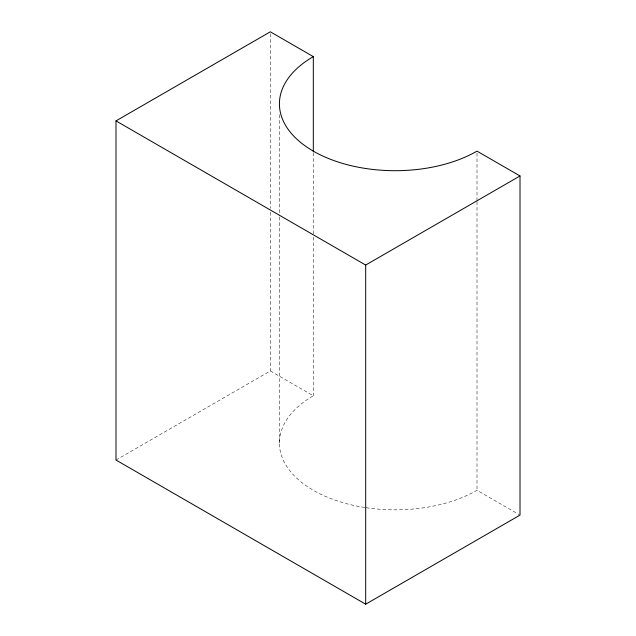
<?xml version="1.0" encoding="UTF-8"?>
<svg xmlns="http://www.w3.org/2000/svg" width="636" height="636" viewBox="0 0 636 636"><rect width="100%" height="100%" fill="white"/><g stroke="black" fill="none" stroke-linecap="round" stroke-linejoin="round"><path stroke-width="0.48" stroke-dasharray="3.18 2.39" d="M115.991 460.043L270.316 370.947L313.317 395.775A115.744 66.82 0 0 0 365.207 507.568M366.113 507.711A115.744 66.82 0 0 0 477 490.277L519.143 514.611M477 153.117L477 200.714M477 201.707L477 490.277M313.317 152.823L313.317 236.115M313.317 237.109L313.317 395.775M279.419 114.79L279.419 215.938M279.419 216.932L279.419 443.022M270.316 33.78L270.316 208.314M270.316 212.281L270.316 370.947"/><path stroke-width="0.95" d="M313.317 56.628A115.744 66.82 0 0 0 313.317 151.13A115.744 66.82 0 0 0 477 151.13L520.01 175.957L520.01 515.104L365.684 604.2L115.991 460.043L115.991 120.896L270.316 31.8L313.317 56.628L313.317 151.829M115.991 120.896L365.684 265.053L520.01 175.957M365.684 265.053L365.684 604.2"/></g></svg>
